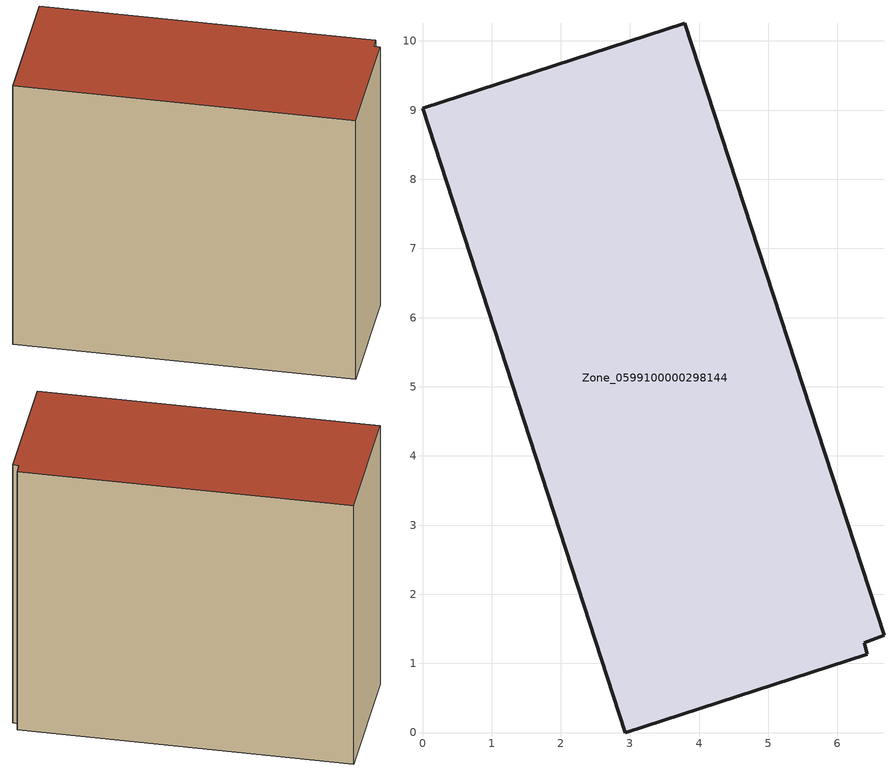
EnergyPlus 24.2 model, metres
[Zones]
Zone_0599100000298144
 floor ground (C_G): 6.67,1.4 6.38,1.3 6.43,1.13 2.93,0 0,9.03 3.79,10.25 z0
 wall outside (C_F): 6.67,1.4 3.79,10.25 0,9.03 2.93,0 6.43,1.13 6.38,1.3 6.67,1.4 z0:8.44
 roof outside (C_R): 6.38,1.3 6.67,1.4 3.79,10.25 0,9.03 2.93,0 6.43,1.13 z8.44
[BUILDING]
Pand.0599100000298144: North Axis=0; Terrain=City; Loads Convergence Tolerance Value=0.04; Temperature Convergence Tolerance Value=0.4; Solar Distribution=FullExterior; Maximum Number of Warmup Days=25; Minimum Number of Warmup Days=1
[Site:Location]
Rotterdam.The.Hague.AP_ZH_NLD Design_Conditions: Latitude=51.96; Longitude=4.45; Time Zone=1; Elevation=-4.5
[SITE:GROUNDTEMPERATURE:BUILDINGSURFACE]
18, 18, 18, 18, 18, 18, 18, 18, 18, 18, 18, 18
[MATERIAL] Thermal Absorptance=0.9; Solar Absorptance=0.7; Visible Absorptance=0.7
Name | Roughness | Thickness | Conductivity | Density | Specific Heat
G.TI.1992-2005 | MediumSmooth | 0.15 | 0.06 | 540 | 1210
F.TI.1992-2005 | Rough | 0.3 | 0.12 | 1920 | 840
R.TI.1992-2005 | MediumRough | 0.2 | 0.08 | 1500 | 1000
[CONSTRUCTION]
C_G: G.TI.1992-2005
C_F: F.TI.1992-2005
C_R: R.TI.1992-2005
[ZONE]
Zone_0599100000298144: Type=1; Multiplier=1; Ceiling Height=Autocalculate; Volume=Autocalculate; Floor Area=autocalculate; Part of Total Floor Area=Yes
[ZONEINFILTRATION:DESIGNFLOWRATE]
Infil_Zone_0599100000298144: Zone or ZoneList or Space or SpaceList=Zone_0599100000298144; Schedule=AlwaysOn; Design Flow Rate Calculation Method=Flow/Area; Flow Rate per Floor Area=0.0015; Constant Term Coefficient=1; Temperature Term Coefficient=0; Velocity Term Coefficient=0; Velocity Squared Term Coefficient=0
[HVACTEMPLATE:ZONE:IDEALLOADSAIRSYSTEM]
Zone_0599100000298144: Maximum Heating Supply Air Temperature=50; Minimum Cooling Supply Air Temperature=13; Maximum Heating Supply Air Humidity Ratio=0.0156; Minimum Cooling Supply Air Humidity Ratio=0.0077; Heating Limit=NoLimit; Cooling Limit=NoLimit; Dehumidification Control Type=ConstantSensibleHeatRatio; Cooling Sensible Heat Ratio=0.7; Dehumidification Setpoint=60; Humidification Control Type=None; Humidification Setpoint=30; Outdoor Air Method=None; Outdoor Air Flow Rate per Person=0.00944; Outdoor Air Flow Rate per Zone Floor Area=0; Outdoor Air Flow Rate per Zone=0; Demand Controlled Ventilation Type=None; Outdoor Air Economizer Type=NoEconomizer; Heat Recovery Type=None; Sensible Heat Recovery Effectiveness=0.7; Latent Heat Recovery Effectiveness=0.65
[ZONECONTROL:THERMOSTAT]
ThermostatControl_Zone_0599100000298144: Zone or ZoneList=Zone_0599100000298144; Control Type Schedule=DualSetpointControlType; Control 1=Thermostat_Zone_0599100000298144; Temperature Difference Between Cutout And Setpoint=0
[THERMOSTATSETPOINT:DUALSETPOINT]
Thermostat_Zone_0599100000298144: Heating Setpoint Temperature Schedule=HeatingSetpoint_Zone_0599100000298144; Cooling Setpoint Temperature Schedule=CoolingSetpoint_Zone_0599100000298144
[SCHEDULE:COMPACT]
HeatingSetpoint_Zone_0599100000298144: Through: 12/31, For: AllDays, Until: 24:00, 21
CoolingSetpoint_Zone_0599100000298144: Through: 12/31, For: AllDays, Until: 24:00, 24
DualSetpointControlType: Through: 12/31, For: AllDays, Until: 24:00, 4
AlwaysOn: Through: 12/31, For: AllDays, Until: 24:00, 1
